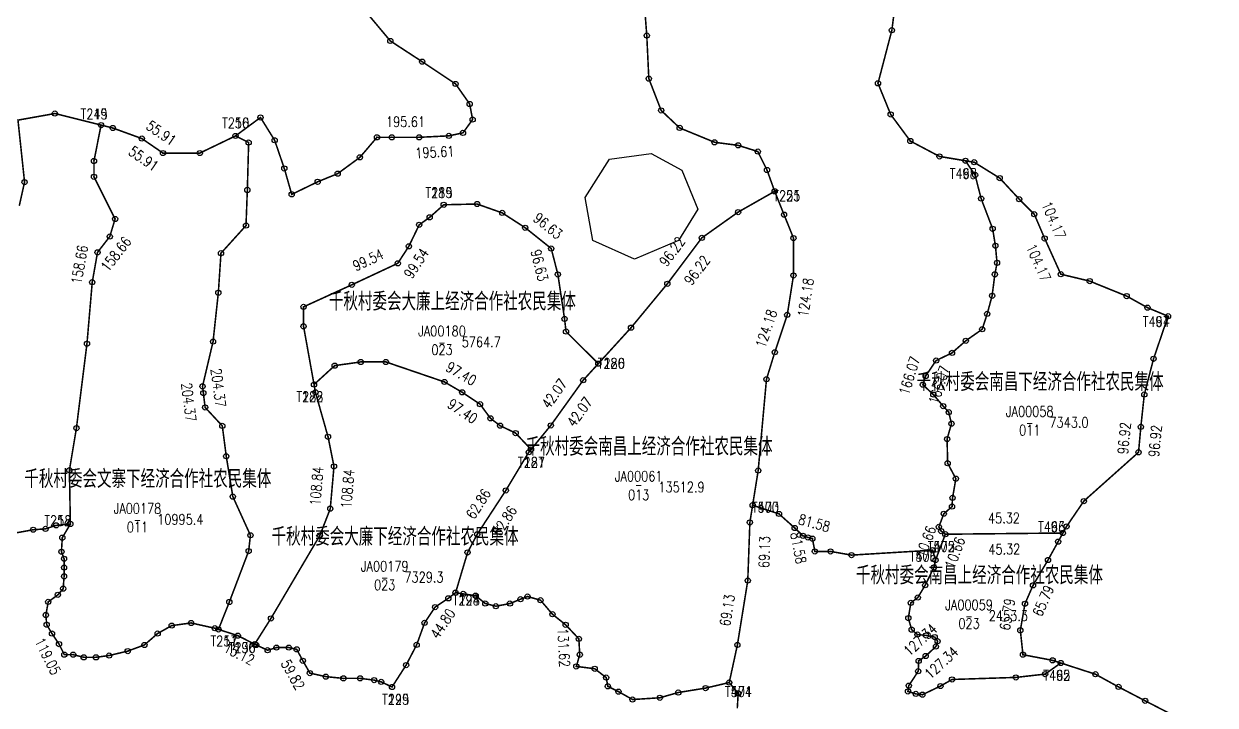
# Model space of a CAD drawing. Extents: x 213960 to 217464, y 137640 to 141047.
# Drawn here: x 216348.2 to 216807.4, y 138751.1 to 139013.8 of the extents above; entities that cross this region are included whole.
import ezdxf
from ezdxf.enums import TextEntityAlignment as Align

# ---------------------------------------------------------------- set-up
doc = ezdxf.new("R2010")
doc.units = 0
doc.header["$LTSCALE"] = 2
doc.header["$PDSIZE"] = 0.2
doc.layers.get('0').update_dxf_attribs({"linetype": 'CONTINUOUS'})
for name, color, linetype in [('296', 7, 'CONTINUOUS'), ('GD', 7, 'CONTINUOUS'), ('JZD', 1, 'CONTINUOUS'), ('JZP', 1, 'CONTINUOUS')]:
    doc.layers.add(name, color=color, linetype=linetype)
doc.styles.add('HZ', font='rs.shx', dxfattribs={"width": 0.8, "bigfont": 'hztxt.shx'})

# ---------------------------------------------------------------- blocks, each defined once
blk = doc.blocks.new('GC0000')
at = {"linetype": 'Continuous'}
blk.add_point((0, 0), dxfattribs=at)

msp = doc.modelspace()

# ---------------------------------------------------------------- linework, layer by layer
at = {"layer": '296', "color": 7}
msp.add_lwpolyline([(216564.49, 138946.78), (216573.86, 138961.63), (216589.98, 138963.78), (216601.81, 138957.34), (216608.02, 138942.28), (216600.51, 138930.29), (216583.54, 138922.99), (216567.49, 138930.29)], close=True, dxfattribs=at)
at = {"layer": 'GD', "linetype": 'Continuous'}
for centre in [(216588.28, 139009.26), (216588.28, 139009.26), (216682.75, 139011.3), (216682.75, 139011.3), (216489.43, 139007.17), (216489.43, 139007.17), (216501.72, 138999.16), (216501.72, 138999.16), (216514.58, 138990.59), (216514.58, 138990.59), (216589.07, 138992.63), (216589.07, 138992.63), (216677.4, 138990.83), (216677.4, 138990.83), (216520.01, 138982.87), (216520.01, 138982.87), (216360.13, 138979.18), (216439.38, 138977.65), (216439.38, 138977.65), (216521.15, 138976.87), (216521.15, 138976.87), (216593.83, 138980.36), (216593.83, 138980.36), (216682.3, 138978.82), (216682.3, 138978.82), (216382.49, 138973.59), (216600.96, 138973.63), (216600.96, 138973.63), (216393.66, 138969.52), (216434.82, 138968), (216434.82, 138968), (216444.84, 138968.87), (216444.84, 138968.87), (216484.28, 138970.01), (216484.28, 138970.01), (216490, 138970.01), (216490, 138970.01), (216500.57, 138970.01), (216500.57, 138970.01), (216512.01, 138970.58), (216512.01, 138970.58), (216517.44, 138971.73), (216517.44, 138971.73), (216614.42, 138968.09), (216614.42, 138968.09), (216689.87, 138968.58), (216689.87, 138968.58), (216401.79, 138963.94), (216416.02, 138963.94), (216623.53, 138966.91), (216623.53, 138966.91), (216631.06, 138964.53), (216631.06, 138964.53), (216375.2, 138960.89), (216477.71, 138962.3), (216477.71, 138962.3), (216701.12, 138962.63), (216701.12, 138962.63), (216714.48, 138960.4), (216375.2, 138954.79), (216448.56, 138958.01), (216448.56, 138958.01), (216469.14, 138956.01), (216469.14, 138956.01), (216634.62, 138957.41), (216634.62, 138957.41), (216714.83, 138955.48), (216714.83, 138955.48), (216724.32, 138954.29), (216348.44, 138952.76), (216434.31, 138949.71), (216434.31, 138949.71), (216461.42, 138952.86), (216461.42, 138952.86), (216451.42, 138948.01), (216451.42, 138948.01), (216717.16, 138946.38), (216717.16, 138946.38), (216731.85, 138946.16), (216510.01, 138944), (216522.87, 138944.29), (216522.87, 138944.29), (216532.58, 138940.86), (216532.58, 138940.86), (216623.48, 138941.17), (216623.48, 138941.17), (216641.2, 138940.17), (216641.2, 138940.17), (216641.2, 138940.17), (216737.64, 138940.38), (216383.33, 138938.53), (216433.8, 138935.99), (216433.8, 138935.99), (216500.57, 138936.29), (216500.57, 138936.29), (216504.58, 138939.15), (216504.58, 138939.15), (216541.44, 138935.14), (216541.44, 138935.14), (216381.3, 138931.76), (216609.48, 138931.23), (216609.48, 138931.23), (216644.83, 138931.16), (216644.83, 138931.16), (216644.83, 138931.16), (216721.6, 138934.74), (216721.6, 138934.74), (216741.65, 138931.03), (216496.57, 138928), (216496.57, 138928), (216551.45, 138927.14), (216551.45, 138927.14), (216722.66, 138928.18), (216722.66, 138928.18), (216376.56, 138925.66), (216424.15, 138925.32), (216424.15, 138925.32), (216492.29, 138921.43), (216492.29, 138921.43), (216723.3, 138921.62), (216723.3, 138921.62), (216554.02, 138917.14), (216554.02, 138917.14), (216644.83, 138916.76), (216644.83, 138916.76), (216644.83, 138916.76), (216722.45, 138917.17), (216722.45, 138917.17), (216747.88, 138917.24), (216374.53, 138914.14), (216474.57, 138913.14), (216474.57, 138913.14), (216596.21, 138913.55), (216596.21, 138913.55), (216759.01, 138914.57), (216423.13, 138910.08), (216423.13, 138910.08), (216721.39, 138908.92), (216721.39, 138908.92), (216773.26, 138908.79), (216455.99, 138904.65), (216455.99, 138904.65), (216781.28, 138904.34), (216556.59, 138899.99), (216556.59, 138899.99), (216642.43, 138901.55), (216642.43, 138901.55), (216719.49, 138901.93), (216719.49, 138901.93), (216455.99, 138897.13), (216455.99, 138897.13), (216557.16, 138895.13), (216557.16, 138895.13), (216582.21, 138896.61), (216582.21, 138896.61), (216717.58, 138896.01), (216717.58, 138896.01), (216372.49, 138890.43), (216421.1, 138891.28), (216421.1, 138891.28), (216711.23, 138891.56), (216711.23, 138891.56), (216637.62, 138887.15), (216637.62, 138887.15), (216637.62, 138887.15), (216705.94, 138886.9), (216705.94, 138886.9), (216783.62, 138884.62), (216467.99, 138881.99), (216478, 138883.41), (216487.71, 138883.41), (216699.8, 138883.94), (216699.8, 138883.94), (216510.29, 138875.7), (216563.78, 138876.36), (216634.42, 138876.75), (216634.42, 138876.75), (216695.78, 138878.01), (216695.78, 138878.01), (216417.04, 138874), (216417.04, 138874), (216417.36, 138871.39), (216417.36, 138871.39), (216460.56, 138871.7), (216460.56, 138871.7), (216517.15, 138871.7), (216694.72, 138874.63), (216694.72, 138874.63), (216524.01, 138867.12), (216698.74, 138870.82), (216698.74, 138870.82), (216702.55, 138866.37), (216702.55, 138866.37), (216780.05, 138870.83), (216418.05, 138865.87), (216418.05, 138865.87), (216528.01, 138861.69), (216704.67, 138864.04), (216704.67, 138864.04), (216368.43, 138857.91), (216424.66, 138858.76), (216424.66, 138858.76), (216531.73, 138858.84), (216551.27, 138858.93), (216705.73, 138859.6), (216705.73, 138859.6), (216778.72, 138858.37), (216465.42, 138854.55), (216465.42, 138854.55), (216537.73, 138855.98), (216704.04, 138853.67), (216704.04, 138853.67), (216542.79, 138848.61), (216777.83, 138848.58), (216426.18, 138847.08), (216426.18, 138847.08), (216704.25, 138844.36), (216704.25, 138844.36), (216365.72, 138841.66), (216467.71, 138843.12), (216467.71, 138843.12), (216631.22, 138841.54), (216631.22, 138841.54), (216631.22, 138841.54), (216707.42, 138838.43), (216707.42, 138838.43), (216428.72, 138831.49), (216428.72, 138831.49), (216533.95, 138833.88), (216706.15, 138831.02), (216706.15, 138831.02), (216756.76, 138829.77), (216466.28, 138826.83), (216466.28, 138826.83), (216705.94, 138827.64), (216705.94, 138827.64), (216360.62, 138820.41), (216628.02, 138821.54), (216628.02, 138821.54), (216639.26, 138824.81), (216639.26, 138824.81), (216702.77, 138824.89), (216702.77, 138824.89), (216351.79, 138818.72), (216356.54, 138819.06), (216435.5, 138816.59), (216435.5, 138816.59), (216462.28, 138816.54), (216462.28, 138816.54), (216522.89, 138816.94), (216645.29, 138819.41), (216645.29, 138819.41), (216648.47, 138816.4), (216648.47, 138816.4), (216650.37, 138815.76), (216650.37, 138815.76), (216700.86, 138819.81), (216700.86, 138819.81), (216701.76, 138818.19), (216701.76, 138818.19), (216750.08, 138819.98), (216362.99, 138815.66), (216652.12, 138815.29), (216652.12, 138815.29), (216746.85, 138814.13), (216362.65, 138810.24), (216363.67, 138807.53), (216434.82, 138810.49), (216434.82, 138810.49), (216519.21, 138809.95), (216653.07, 138810.36), (216653.07, 138810.36), (216659.1, 138810.36), (216659.1, 138810.36), (216667.2, 138808.94), (216667.2, 138808.94), (216698.47, 138810.84), (216698.47, 138810.84), (216742.95, 138807.07), (216363.67, 138804.14), (216698.95, 138804.17), (216363.67, 138800.75), (216627.21, 138799.13), (216627.21, 138799.13), (216361.29, 138793.63), (216363.33, 138796), (216517.56, 138793.99), (216522.31, 138793.31), (216542.32, 138792.97), (216695.62, 138797.35), (216737.16, 138797.28), (216357.56, 138790.91), (216427.37, 138790.85), (216427.37, 138790.85), (216506.7, 138788.9), (216511.79, 138792.29), (216526.04, 138790.26), (216530.11, 138789.24), (216535.54, 138790.26), (216539.61, 138791.95), (216547.31, 138791.56), (216690.06, 138790.52), (216692.76, 138792.58), (216734.05, 138790.16), (216356.64, 138785.83), (216443.41, 138784.53), (216443.41, 138784.53), (216551.92, 138786.15), (216689.11, 138784.65), (216356.98, 138782.1), (216405.16, 138781.76), (216412.62, 138782.78), (216421.79, 138780.74), (216502.63, 138782.8), (216557.01, 138782.08), (216690.38, 138780.2), (216732.27, 138779.93), (216359.01, 138778.71), (216361.73, 138774.64), (216399.73, 138778.71), (216430.62, 138777.9), (216430.62, 138777.9), (216562.1, 138776.65), (216692.6, 138778.3), (216695.93, 138777.98), (216699.27, 138777.34), (216700.38, 138775.76), (216363.76, 138770.57), (216367.16, 138770.57), (216381.07, 138770.23), (216388.19, 138771.93), (216394.64, 138774.3), (216437.73, 138774.3), (216442.14, 138772.27), (216445.54, 138773.28), (216450.29, 138773.28), (216453.34, 138772.61), (216499.57, 138774.32), (216562.44, 138770.55), (216623.21, 138774.33), (216623.21, 138774.33), (216695.78, 138770.04), (216699.74, 138773.69), (216733.29, 138770.54), (216371.23, 138769.55), (216375.98, 138769.55), (216455.72, 138768.2), (216495.5, 138766.52), (216561.12, 138766.03), (216693.08, 138768.14), (216744.73, 138768.36), (216458.43, 138763.45), (216464.54, 138762.09), (216471.32, 138761.42), (216477.77, 138761.42), (216483.2, 138760.74), (216568.21, 138765.13), (216572.62, 138761.73), (216692.92, 138764.17), (216705.94, 138760.99), (216730.54, 138761.79), (216741.81, 138763.06), (216761.21, 138763.02), (216485.91, 138760.06), (216573.3, 138758.34), (216577.37, 138756.31), (216610.96, 138757.67), (216688.95, 138756.39), (216689.27, 138758.61), (216701.49, 138758.45), (216770.12, 138758.12), (216582.8, 138753.26), (216593.31, 138753.94), (216600.44, 138755.97), (216623.51, 138755.63), (216691.97, 138755.44), (216694.51, 138755.12), (216780.36, 138752.78)]:
    msp.add_circle(centre, 1, dxfattribs=at)
at = {"layer": 'JZD', "color": 7, "const_width": 0.6}
for points in [[(216685.42, 139032.21), (216682.75, 139011.3), (216677.4, 138990.83), (216682.3, 138978.82), (216689.87, 138968.58), (216701.12, 138962.63), (216711.1, 138960.97), (216714.83, 138955.48), (216717.16, 138946.38), (216721.6, 138934.74), (216722.66, 138928.18), (216723.3, 138921.62), (216722.45, 138917.17), (216721.39, 138908.92), (216719.49, 138901.93), (216717.58, 138896.01), (216711.23, 138891.56), (216705.94, 138886.9), (216699.8, 138883.94), (216695.78, 138878.01), (216694.72, 138874.63), (216698.74, 138870.82), (216702.55, 138866.37), (216704.67, 138864.04), (216705.73, 138859.6), (216704.04, 138853.67), (216704.25, 138844.36), (216707.42, 138838.43), (216706.15, 138831.02), (216705.94, 138827.64), (216702.77, 138824.89), (216700.86, 138819.81), (216701.76, 138818.19), (216703.37, 138816.99), (216699.59, 138807.03), (216698.47, 138810.84), (216667.2, 138808.94), (216659.1, 138810.36), (216653.07, 138810.36), (216652.12, 138815.29), (216650.37, 138815.76), (216648.47, 138816.4), (216645.29, 138819.41), (216639.26, 138824.81), (216629.08, 138828.17), (216631.22, 138841.54), (216634.42, 138876.75), (216637.62, 138887.15), (216642.43, 138901.55), (216644.83, 138916.76), (216644.83, 138931.16), (216641.2, 138940.17), (216637.58, 138949.18), (216634.62, 138957.41), (216631.06, 138964.53), (216623.53, 138966.91), (216614.42, 138968.09), (216600.96, 138973.63), (216593.83, 138980.36), (216589.07, 138992.63), (216588.28, 139009.26), (216587.49, 139019.55)], [(216807.07, 138738.99), (216780.36, 138752.78), (216770.12, 138758.12), (216761.21, 138763.02), (216747.87, 138767.34), (216744.73, 138768.36), (216733.29, 138770.54), (216732.27, 138779.93), (216734.05, 138790.16), (216737.16, 138797.28), (216742.95, 138807.07), (216746.85, 138814.13), (216748.69, 138817.45), (216750.08, 138819.98), (216756.76, 138829.77), (216777.83, 138848.58), (216778.72, 138858.37), (216780.05, 138870.83), (216783.62, 138884.62), (216789.21, 138901.03), (216781.28, 138904.34), (216773.26, 138908.79), (216759.01, 138914.57), (216747.88, 138917.24), (216741.65, 138931.03), (216737.64, 138940.38), (216731.85, 138946.16), (216724.32, 138954.29), (216714.48, 138960.4), (216711.1, 138960.97), (216701.12, 138962.63), (216689.87, 138968.58), (216682.3, 138978.82), (216677.4, 138990.83), (216682.75, 139011.3), (216685.42, 139032.21)], [(216479.14, 139019.46), (216489.43, 139007.17), (216501.72, 138999.16), (216514.58, 138990.59), (216520.01, 138982.87), (216521.15, 138976.87), (216517.44, 138971.73), (216512.01, 138970.58), (216500.57, 138970.01), (216490, 138970.01), (216484.28, 138970.01), (216477.71, 138962.3), (216469.14, 138956.01), (216461.42, 138952.86), (216451.42, 138948.01), (216448.56, 138958.01), (216444.84, 138968.87), (216439.38, 138977.65), (216429.74, 138970.54), (216416.02, 138963.94), (216401.79, 138963.94), (216393.66, 138969.52), (216382.49, 138973.59), (216377.93, 138974.73), (216360.13, 138979.18), (216345.9, 138976.64), (216348.44, 138952.76), (216346.41, 138943.61)], [(216587.49, 139019.55), (216588.28, 139009.26), (216589.07, 138992.63), (216593.83, 138980.36), (216600.96, 138973.63), (216614.42, 138968.09), (216623.53, 138966.91), (216631.06, 138964.53), (216634.62, 138957.41), (216637.58, 138949.18), (216623.48, 138941.17), (216609.48, 138931.23), (216596.21, 138913.55), (216582.21, 138896.61), (216569.59, 138882.74), (216557.16, 138895.13), (216556.59, 138899.99), (216554.02, 138917.14), (216551.45, 138927.14), (216541.44, 138935.14), (216532.58, 138940.86), (216522.87, 138944.29), (216510.01, 138944), (216504.58, 138939.15), (216500.57, 138936.29), (216496.57, 138928), (216492.29, 138921.43), (216474.57, 138913.14), (216455.99, 138904.65), (216455.99, 138897.13), (216460.02, 138874.71), (216460.56, 138871.7), (216465.42, 138854.55), (216467.71, 138843.12), (216466.28, 138826.83), (216462.28, 138816.54), (216443.41, 138784.53), (216437.14, 138774.6), (216430.62, 138777.9), (216423.18, 138780.29), (216427.37, 138790.85), (216434.82, 138810.49), (216435.5, 138816.59), (216428.72, 138831.49), (216426.18, 138847.08), (216424.66, 138858.76), (216418.05, 138865.87), (216417.36, 138871.39), (216417.04, 138874), (216421.1, 138891.28), (216423.13, 138910.08), (216424.15, 138925.32), (216433.8, 138935.99), (216434.31, 138949.71), (216434.82, 138968), (216429.74, 138970.54), (216439.38, 138977.65), (216444.84, 138968.87), (216448.56, 138958.01), (216451.42, 138948.01), (216461.42, 138952.86), (216469.14, 138956.01), (216477.71, 138962.3), (216484.28, 138970.01), (216490, 138970.01), (216500.57, 138970.01), (216512.01, 138970.58), (216517.44, 138971.73), (216521.15, 138976.87), (216520.01, 138982.87), (216514.58, 138990.59), (216501.72, 138999.16), (216489.43, 139007.17), (216479.14, 139019.46)], [(216346.41, 138943.61), (216348.44, 138952.76), (216345.9, 138976.64), (216360.13, 138979.18), (216377.93, 138974.73), (216375.2, 138960.89), (216375.2, 138954.79), (216383.33, 138938.53), (216381.3, 138931.76), (216376.56, 138925.66), (216374.53, 138914.14), (216372.49, 138890.43), (216368.43, 138857.91), (216365.72, 138841.66), (216366.1, 138820.92), (216360.62, 138820.41), (216356.54, 138819.06), (216351.79, 138818.72), (216344.33, 138817.36)], [(216623.17, 138749.87), (216623.51, 138755.63), (216620.06, 138759.8), (216623.21, 138774.33), (216627.21, 138799.13), (216628.02, 138821.54), (216629.08, 138828.17), (216639.26, 138824.81), (216645.29, 138819.41), (216648.47, 138816.4), (216650.37, 138815.76), (216652.12, 138815.29), (216653.07, 138810.36), (216659.1, 138810.36), (216667.2, 138808.94), (216698.47, 138810.84), (216699.59, 138807.03), (216698.95, 138804.17), (216695.62, 138797.35), (216692.76, 138792.58), (216690.06, 138790.52), (216689.11, 138784.65), (216690.38, 138780.2), (216692.6, 138778.3), (216695.93, 138777.98), (216699.27, 138777.34), (216700.38, 138775.76), (216699.74, 138773.69), (216695.78, 138770.04), (216693.08, 138768.14), (216692.92, 138764.17), (216689.27, 138758.61), (216688.95, 138756.39), (216691.97, 138755.44), (216694.51, 138755.12), (216701.49, 138758.45), (216705.94, 138760.99), (216730.54, 138761.79), (216741.81, 138763.06), (216747.87, 138767.34), (216761.21, 138763.02), (216770.12, 138758.12), (216780.36, 138752.78), (216807.07, 138738.99)]]:
    msp.add_lwpolyline(points, dxfattribs=at)
at = {"layer": 'JZD', "color": 7}
for points, const_width in [([(216377.93, 138974.73), (216382.49, 138973.59), (216393.66, 138969.52), (216401.79, 138963.94), (216416.02, 138963.94), (216429.74, 138970.54), (216434.82, 138968), (216434.31, 138949.71), (216433.8, 138935.99), (216424.15, 138925.32), (216423.13, 138910.08), (216421.1, 138891.28), (216417.04, 138874), (216417.36, 138871.39), (216418.05, 138865.87), (216424.66, 138858.76), (216426.18, 138847.08), (216428.72, 138831.49), (216435.5, 138816.59), (216434.82, 138810.49), (216427.37, 138790.85), (216423.18, 138780.29), (216421.79, 138780.74), (216412.62, 138782.78), (216405.16, 138781.76), (216399.73, 138778.71), (216394.64, 138774.3), (216388.19, 138771.93), (216381.07, 138770.23), (216375.98, 138769.55), (216371.23, 138769.55), (216367.16, 138770.57), (216363.76, 138770.57), (216361.73, 138774.64), (216359.01, 138778.71), (216356.98, 138782.1), (216356.64, 138785.83), (216357.56, 138790.91), (216361.29, 138793.63), (216363.33, 138796), (216363.67, 138800.75), (216363.67, 138804.14), (216363.67, 138807.53), (216362.65, 138810.24), (216362.99, 138815.66), (216366.1, 138820.92), (216365.72, 138841.66), (216368.43, 138857.91), (216372.49, 138890.43), (216374.53, 138914.14), (216376.56, 138925.66), (216381.3, 138931.76), (216383.33, 138938.53), (216375.2, 138954.79), (216375.2, 138960.89)], 0.6), ([(216711.1, 138960.97), (216714.48, 138960.4), (216724.32, 138954.29), (216731.85, 138946.16), (216737.64, 138940.38), (216741.65, 138931.03), (216747.88, 138917.24), (216759.01, 138914.57), (216773.26, 138908.79), (216781.28, 138904.34), (216789.21, 138901.03), (216783.62, 138884.62), (216780.05, 138870.83), (216778.72, 138858.37), (216777.83, 138848.58), (216756.76, 138829.77), (216750.08, 138819.98), (216748.69, 138817.45), (216703.37, 138816.99), (216701.76, 138818.19), (216700.86, 138819.81), (216702.77, 138824.89), (216705.94, 138827.64), (216706.15, 138831.02), (216707.42, 138838.43), (216704.25, 138844.36), (216704.04, 138853.67), (216705.73, 138859.6), (216704.67, 138864.04), (216702.55, 138866.37), (216698.74, 138870.82), (216694.72, 138874.63), (216695.78, 138878.01), (216699.8, 138883.94), (216705.94, 138886.9), (216711.23, 138891.56), (216717.58, 138896.01), (216719.49, 138901.93), (216721.39, 138908.92), (216722.45, 138917.17), (216723.3, 138921.62), (216722.66, 138928.18), (216721.6, 138934.74), (216717.16, 138946.38), (216714.83, 138955.48)], 0.6), ([(216637.58, 138949.18), (216641.2, 138940.17), (216644.83, 138931.16), (216644.83, 138916.76), (216642.43, 138901.55), (216637.62, 138887.15), (216634.42, 138876.75), (216631.22, 138841.54), (216629.08, 138828.17), (216628.02, 138821.54), (216627.21, 138799.13), (216623.21, 138774.33), (216620.06, 138759.8), (216610.96, 138757.67), (216600.44, 138755.97), (216593.31, 138753.94), (216582.8, 138753.26), (216577.37, 138756.31), (216573.3, 138758.34), (216572.62, 138761.73), (216568.21, 138765.13), (216561.12, 138766.03), (216562.44, 138770.55), (216562.1, 138776.65), (216557.01, 138782.08), (216551.92, 138786.15), (216547.31, 138791.56), (216542.32, 138792.97), (216539.61, 138791.95), (216535.54, 138790.26), (216530.11, 138789.24), (216526.04, 138790.26), (216522.31, 138793.31), (216517.56, 138793.99), (216514.58, 138794.45), (216519.21, 138809.95), (216522.89, 138816.94), (216533.95, 138833.88), (216542.79, 138848.61), (216543.66, 138849.67), (216551.27, 138858.93), (216563.78, 138876.36), (216569.59, 138882.74), (216582.21, 138896.61), (216596.21, 138913.55), (216609.48, 138931.23), (216623.48, 138941.17)], 0.6), ([(216510.01, 138944), (216522.87, 138944.29), (216532.58, 138940.86), (216541.44, 138935.14), (216551.45, 138927.14), (216554.02, 138917.14), (216556.59, 138899.99), (216557.16, 138895.13), (216569.59, 138882.74), (216563.78, 138876.36), (216551.27, 138858.93), (216543.66, 138849.67), (216537.73, 138855.98), (216531.73, 138858.84), (216528.01, 138861.69), (216524.01, 138867.12), (216517.15, 138871.7), (216510.29, 138875.7), (216487.71, 138883.41), (216478, 138883.41), (216467.99, 138881.99), (216460.02, 138874.71), (216455.99, 138897.13), (216455.99, 138904.65), (216474.57, 138913.14), (216492.29, 138921.43), (216496.57, 138928), (216500.57, 138936.29), (216504.58, 138939.15)], 0.6), ([(216460.02, 138874.71), (216467.99, 138881.99), (216478, 138883.41), (216487.71, 138883.41), (216510.29, 138875.7), (216517.15, 138871.7), (216524.01, 138867.12), (216528.01, 138861.69), (216531.73, 138858.84), (216537.73, 138855.98), (216543.66, 138849.67), (216542.79, 138848.61), (216533.95, 138833.88), (216522.89, 138816.94), (216519.21, 138809.95), (216514.58, 138794.45), (216511.79, 138792.29), (216506.7, 138788.9), (216502.63, 138782.8), (216499.57, 138774.32), (216495.5, 138766.52), (216490.09, 138758.1), (216485.91, 138760.06), (216483.2, 138760.74), (216477.77, 138761.42), (216471.32, 138761.42), (216464.54, 138762.09), (216458.43, 138763.45), (216455.72, 138768.2), (216453.34, 138772.61), (216450.29, 138773.28), (216445.54, 138773.28), (216442.14, 138772.27), (216437.73, 138774.3), (216437.14, 138774.6), (216443.41, 138784.53), (216462.28, 138816.54), (216466.28, 138826.83), (216467.71, 138843.12), (216465.42, 138854.55), (216460.56, 138871.7)], 0.6), ([(216703.37, 138816.99), (216748.69, 138817.45), (216746.85, 138814.13), (216742.95, 138807.07), (216737.16, 138797.28), (216734.05, 138790.16), (216732.27, 138779.93), (216733.29, 138770.54), (216744.73, 138768.36), (216747.87, 138767.34), (216741.81, 138763.06), (216730.54, 138761.79), (216705.94, 138760.99), (216701.49, 138758.45), (216694.51, 138755.12), (216691.97, 138755.44), (216688.95, 138756.39), (216689.27, 138758.61), (216692.92, 138764.17), (216693.08, 138768.14), (216695.78, 138770.04), (216699.74, 138773.69), (216700.38, 138775.76), (216699.27, 138777.34), (216695.93, 138777.98), (216692.6, 138778.3), (216690.38, 138780.2), (216689.11, 138784.65), (216690.06, 138790.52), (216692.76, 138792.58), (216695.62, 138797.35), (216698.95, 138804.17), (216699.59, 138807.03)], 0.56)]:
    msp.add_lwpolyline(points, close=True, dxfattribs=dict(at, const_width=const_width))
at = {"layer": 'JZP', "linetype": 'Continuous'}
for centre in [(216377.93, 138974.73), (216429.74, 138970.54), (216711.1, 138960.97), (216637.58, 138949.18), (216510.01, 138944), (216789.21, 138901.03), (216569.59, 138882.74), (216460.02, 138874.71), (216543.66, 138849.67), (216629.08, 138828.17), (216366.1, 138820.92), (216703.37, 138816.99), (216748.69, 138817.45), (216699.59, 138807.03), (216514.58, 138794.45), (216423.18, 138780.29), (216437.14, 138774.6), (216747.87, 138767.34), (216490.09, 138758.1), (216620.06, 138759.8)]:
    msp.add_circle(centre, 1, dxfattribs=at)

# ---------------------------------------------------------------- block references
at = {"layer": 'JZD', "linetype": 'Continuous'}
for p in [(216682.75, 139011.3), (216682.75, 139011.3), (216489.43, 139007.17), (216489.43, 139007.17), (216588.28, 139009.26), (216588.28, 139009.26), (216501.72, 138999.16), (216501.72, 138999.16), (216589.07, 138992.63), (216589.07, 138992.63), (216514.58, 138990.59), (216514.58, 138990.59), (216677.4, 138990.83), (216677.4, 138990.83), (216520.01, 138982.87), (216520.01, 138982.87), (216360.13, 138979.18), (216360.13, 138979.18), (216439.38, 138977.65), (216439.38, 138977.65), (216593.83, 138980.36), (216593.83, 138980.36), (216682.3, 138978.82), (216682.3, 138978.82), (216377.93, 138974.73), (216377.93, 138974.73), (216377.93, 138974.73), (216382.49, 138973.59), (216382.49, 138973.59), (216521.15, 138976.87), (216521.15, 138976.87), (216600.96, 138973.63), (216600.96, 138973.63), (216393.66, 138969.52), (216393.66, 138969.52), (216429.74, 138970.54), (216429.74, 138970.54), (216429.74, 138970.54), (216444.84, 138968.87), (216444.84, 138968.87), (216484.28, 138970.01), (216484.28, 138970.01), (216490, 138970.01), (216490, 138970.01), (216500.57, 138970.01), (216500.57, 138970.01), (216512.01, 138970.58), (216512.01, 138970.58), (216517.44, 138971.73), (216517.44, 138971.73), (216689.87, 138968.58), (216689.87, 138968.58), (216401.79, 138963.94), (216401.79, 138963.94), (216416.02, 138963.94), (216416.02, 138963.94), (216434.82, 138968), (216434.82, 138968), (216614.42, 138968.09), (216614.42, 138968.09), (216623.53, 138966.91), (216623.53, 138966.91), (216631.06, 138964.53), (216631.06, 138964.53), (216375.2, 138960.89), (216375.2, 138960.89), (216477.71, 138962.3), (216477.71, 138962.3), (216701.12, 138962.63), (216701.12, 138962.63), (216711.1, 138960.97), (216711.1, 138960.97), (216711.1, 138960.97), (216714.48, 138960.4), (216714.48, 138960.4), (216375.2, 138954.79), (216375.2, 138954.79), (216448.56, 138958.01), (216448.56, 138958.01), (216469.14, 138956.01), (216469.14, 138956.01), (216634.62, 138957.41), (216634.62, 138957.41), (216714.83, 138955.48), (216714.83, 138955.48), (216348.44, 138952.76), (216348.44, 138952.76), (216461.42, 138952.86), (216461.42, 138952.86), (216724.32, 138954.29), (216724.32, 138954.29), (216434.31, 138949.71), (216434.31, 138949.71), (216451.42, 138948.01), (216451.42, 138948.01), (216637.58, 138949.18), (216637.58, 138949.18), (216637.58, 138949.18), (216717.16, 138946.38), (216717.16, 138946.38), (216731.85, 138946.16), (216731.85, 138946.16), (216510.01, 138944), (216510.01, 138944), (216522.87, 138944.29), (216522.87, 138944.29), (216532.58, 138940.86), (216532.58, 138940.86), (216623.48, 138941.17), (216623.48, 138941.17), (216383.33, 138938.53), (216383.33, 138938.53), (216500.57, 138936.29), (216500.57, 138936.29), (216504.58, 138939.15), (216504.58, 138939.15), (216641.2, 138940.17), (216641.2, 138940.17), (216737.64, 138940.38), (216737.64, 138940.38), (216381.3, 138931.76), (216381.3, 138931.76), (216433.8, 138935.99), (216433.8, 138935.99), (216541.44, 138935.14), (216541.44, 138935.14), (216721.6, 138934.74), (216721.6, 138934.74), (216496.57, 138928), (216496.57, 138928), (216551.45, 138927.14), (216551.45, 138927.14), (216609.48, 138931.23), (216609.48, 138931.23), (216644.83, 138931.16), (216644.83, 138931.16), (216722.66, 138928.18), (216722.66, 138928.18), (216741.65, 138931.03), (216741.65, 138931.03), (216376.56, 138925.66), (216376.56, 138925.66), (216424.15, 138925.32), (216424.15, 138925.32), (216492.29, 138921.43), (216492.29, 138921.43), (216723.3, 138921.62), (216723.3, 138921.62), (216374.53, 138914.14), (216374.53, 138914.14), (216554.02, 138917.14), (216554.02, 138917.14), (216596.21, 138913.55), (216596.21, 138913.55), (216644.83, 138916.76), (216644.83, 138916.76), (216722.45, 138917.17), (216722.45, 138917.17), (216747.88, 138917.24), (216747.88, 138917.24), (216759.01, 138914.57), (216759.01, 138914.57), (216423.13, 138910.08), (216423.13, 138910.08), (216474.57, 138913.14), (216474.57, 138913.14), (216721.39, 138908.92), (216721.39, 138908.92), (216773.26, 138908.79), (216773.26, 138908.79), (216455.99, 138904.65), (216455.99, 138904.65), (216781.28, 138904.34), (216781.28, 138904.34), (216556.59, 138899.99), (216556.59, 138899.99), (216642.43, 138901.55), (216642.43, 138901.55), (216719.49, 138901.93), (216719.49, 138901.93), (216789.21, 138901.03), (216789.21, 138901.03), (216455.99, 138897.13), (216455.99, 138897.13), (216557.16, 138895.13), (216557.16, 138895.13), (216582.21, 138896.61), (216582.21, 138896.61), (216717.58, 138896.01), (216717.58, 138896.01), (216372.49, 138890.43), (216372.49, 138890.43), (216421.1, 138891.28), (216421.1, 138891.28), (216711.23, 138891.56), (216711.23, 138891.56), (216637.62, 138887.15), (216637.62, 138887.15), (216705.94, 138886.9), (216705.94, 138886.9), (216467.99, 138881.99), (216467.99, 138881.99), (216478, 138883.41), (216478, 138883.41), (216487.71, 138883.41), (216487.71, 138883.41), (216569.59, 138882.74), (216569.59, 138882.74), (216569.59, 138882.74), (216699.8, 138883.94), (216699.8, 138883.94), (216783.62, 138884.62), (216783.62, 138884.62), (216634.42, 138876.75), (216634.42, 138876.75), (216695.78, 138878.01), (216695.78, 138878.01), (216417.04, 138874), (216417.04, 138874), (216460.02, 138874.71), (216460.02, 138874.71), (216460.02, 138874.71), (216510.29, 138875.7), (216510.29, 138875.7), (216563.78, 138876.36), (216563.78, 138876.36), (216694.72, 138874.63), (216694.72, 138874.63), (216417.36, 138871.39), (216417.36, 138871.39), (216460.56, 138871.7), (216460.56, 138871.7), (216517.15, 138871.7), (216517.15, 138871.7), (216698.74, 138870.82), (216698.74, 138870.82), (216780.05, 138870.83), (216780.05, 138870.83), (216418.05, 138865.87), (216418.05, 138865.87), (216524.01, 138867.12), (216524.01, 138867.12), (216702.55, 138866.37), (216702.55, 138866.37), (216704.67, 138864.04), (216704.67, 138864.04), (216424.66, 138858.76), (216424.66, 138858.76), (216528.01, 138861.69), (216528.01, 138861.69), (216531.73, 138858.84), (216531.73, 138858.84), (216551.27, 138858.93), (216551.27, 138858.93), (216705.73, 138859.6), (216705.73, 138859.6), (216778.72, 138858.37), (216778.72, 138858.37), (216368.43, 138857.91), (216368.43, 138857.91), (216465.42, 138854.55), (216465.42, 138854.55), (216537.73, 138855.98), (216537.73, 138855.98), (216704.04, 138853.67), (216704.04, 138853.67), (216543.66, 138849.67), (216543.66, 138849.67), (216543.66, 138849.67), (216426.18, 138847.08), (216426.18, 138847.08), (216542.79, 138848.61), (216542.79, 138848.61), (216704.25, 138844.36), (216704.25, 138844.36), (216777.83, 138848.58), (216777.83, 138848.58), (216365.72, 138841.66), (216365.72, 138841.66), (216467.71, 138843.12), (216467.71, 138843.12), (216631.22, 138841.54), (216631.22, 138841.54), (216707.42, 138838.43), (216707.42, 138838.43), (216428.72, 138831.49), (216428.72, 138831.49), (216533.95, 138833.88), (216533.95, 138833.88), (216706.15, 138831.02), (216706.15, 138831.02), (216466.28, 138826.83), (216466.28, 138826.83), (216629.08, 138828.17), (216629.08, 138828.17), (216629.08, 138828.17), (216705.94, 138827.64), (216705.94, 138827.64), (216756.76, 138829.77), (216756.76, 138829.77), (216628.02, 138821.54), (216628.02, 138821.54), (216639.26, 138824.81), (216639.26, 138824.81), (216702.77, 138824.89), (216702.77, 138824.89), (216351.79, 138818.72), (216356.54, 138819.06), (216360.62, 138820.41), (216366.1, 138820.92), (216366.1, 138820.92), (216522.89, 138816.94), (216522.89, 138816.94), (216645.29, 138819.41), (216645.29, 138819.41), (216700.86, 138819.81), (216700.86, 138819.81), (216701.76, 138818.19), (216701.76, 138818.19), (216703.37, 138816.99), (216703.37, 138816.99), (216703.37, 138816.99), (216748.69, 138817.45), (216748.69, 138817.45), (216748.69, 138817.45), (216750.08, 138819.98), (216750.08, 138819.98), (216362.99, 138815.66), (216435.5, 138816.59), (216435.5, 138816.59), (216462.28, 138816.54), (216462.28, 138816.54), (216648.47, 138816.4), (216648.47, 138816.4), (216650.37, 138815.76), (216650.37, 138815.76), (216652.12, 138815.29), (216652.12, 138815.29), (216746.85, 138814.13), (216746.85, 138814.13), (216362.65, 138810.24), (216434.82, 138810.49), (216434.82, 138810.49), (216519.21, 138809.95), (216519.21, 138809.95), (216653.07, 138810.36), (216653.07, 138810.36), (216659.1, 138810.36), (216659.1, 138810.36), (216667.2, 138808.94), (216667.2, 138808.94), (216698.47, 138810.84), (216698.47, 138810.84), (216363.67, 138807.53), (216363.67, 138804.14), (216698.95, 138804.17), (216698.95, 138804.17), (216699.59, 138807.03), (216699.59, 138807.03), (216699.59, 138807.03), (216742.95, 138807.07), (216742.95, 138807.07), (216363.67, 138800.75), (216627.21, 138799.13), (216627.21, 138799.13), (216363.33, 138796), (216514.58, 138794.45), (216514.58, 138794.45), (216517.56, 138793.99), (216695.62, 138797.35), (216695.62, 138797.35), (216737.16, 138797.28), (216737.16, 138797.28), (216357.56, 138790.91), (216361.29, 138793.63), (216427.37, 138790.85), (216427.37, 138790.85), (216511.79, 138792.29), (216522.31, 138793.31), (216526.04, 138790.26), (216530.11, 138789.24), (216535.54, 138790.26), (216539.61, 138791.95), (216542.32, 138792.97), (216547.31, 138791.56), (216690.06, 138790.52), (216690.06, 138790.52), (216692.76, 138792.58), (216692.76, 138792.58), (216734.05, 138790.16), (216734.05, 138790.16), (216356.64, 138785.83), (216506.7, 138788.9), (216551.92, 138786.15), (216689.11, 138784.65), (216689.11, 138784.65), (216356.98, 138782.1), (216405.16, 138781.76), (216412.62, 138782.78), (216421.79, 138780.74), (216423.18, 138780.29), (216423.18, 138780.29), (216443.41, 138784.53), (216443.41, 138784.53), (216502.63, 138782.8), (216557.01, 138782.08), (216690.38, 138780.2), (216690.38, 138780.2), (216359.01, 138778.71), (216399.73, 138778.71), (216430.62, 138777.9), (216562.1, 138776.65), (216692.6, 138778.3), (216692.6, 138778.3), (216695.93, 138777.98), (216695.93, 138777.98), (216699.27, 138777.34), (216699.27, 138777.34), (216700.38, 138775.76), (216700.38, 138775.76), (216732.27, 138779.93), (216732.27, 138779.93), (216361.73, 138774.64), (216388.19, 138771.93), (216394.64, 138774.3), (216437.14, 138774.6), (216437.14, 138774.6), (216437.73, 138774.3), (216442.14, 138772.27), (216445.54, 138773.28), (216450.29, 138773.28), (216453.34, 138772.61), (216499.57, 138774.32), (216623.21, 138774.33), (216623.21, 138774.33), (216699.74, 138773.69), (216699.74, 138773.69), (216363.76, 138770.57), (216367.16, 138770.57), (216371.23, 138769.55), (216375.98, 138769.55), (216381.07, 138770.23), (216455.72, 138768.2), (216495.5, 138766.52), (216562.44, 138770.55), (216693.08, 138768.14), (216693.08, 138768.14), (216695.78, 138770.04), (216695.78, 138770.04), (216733.29, 138770.54), (216733.29, 138770.54), (216744.73, 138768.36), (216744.73, 138768.36), (216747.87, 138767.34), (216747.87, 138767.34), (216747.87, 138767.34), (216458.43, 138763.45), (216464.54, 138762.09), (216561.12, 138766.03), (216568.21, 138765.13), (216572.62, 138761.73), (216692.92, 138764.17), (216692.92, 138764.17), (216730.54, 138761.79), (216730.54, 138761.79), (216741.81, 138763.06), (216741.81, 138763.06), (216761.21, 138763.02), (216761.21, 138763.02), (216471.32, 138761.42), (216477.77, 138761.42), (216483.2, 138760.74), (216485.91, 138760.06), (216490.09, 138758.1), (216573.3, 138758.34), (216610.96, 138757.67), (216620.06, 138759.8), (216620.06, 138759.8), (216689.27, 138758.61), (216689.27, 138758.61), (216701.49, 138758.45), (216701.49, 138758.45), (216705.94, 138760.99), (216705.94, 138760.99), (216770.12, 138758.12), (216770.12, 138758.12), (216577.37, 138756.31), (216582.8, 138753.26), (216593.31, 138753.94), (216600.44, 138755.97), (216623.51, 138755.63), (216688.95, 138756.39), (216688.95, 138756.39), (216691.97, 138755.44), (216691.97, 138755.44), (216694.51, 138755.12), (216694.51, 138755.12), (216780.36, 138752.78), (216780.36, 138752.78)]:
    msp.add_blockref('GC0000', p, dxfattribs=at)

# ---------------------------------------------------------------- texts
at = {"layer": 'JZD', "color": 1, "linetype": 'Continuous', "style": 'HZ', "width": 0.8}
for s, p in [('195.61', (216495.29, 138976.01)), ('—', (216509.34, 138891.11)), ('—', (216735.89, 138860.11)), ('—', (216585.16, 138836.16)), ('—', (216391.96, 138822.72)), ('—', (216487.26, 138800.44))]:
    msp.add_text(s, height=4, dxfattribs=at).set_placement(p, align=Align.MIDDLE)
for s, rotation, p in [('55.91', 325.4913, (216401.13, 138971.67)), ('55.91', 325.4913, (216394.33, 138961.79)), ('195.61', 2.8624, (216506.59, 138964.31)), ('104.17', 293.2127, (216745.16, 138938.07)), ('96.63', 321.3402, (216550.19, 138935.83)), ('158.66', 52.125, (216383.66, 138925.02)), ('158.66', 79.992, (216369.63, 138920.94)), ('96.22', 53.1113, (216598.04, 138925.99)), ('104.17', 294.3191, (216739.29, 138921.67)), ('99.54', 25.0675, (216480.88, 138922.72)), ('99.54', 56.8889, (216499.45, 138921.43)), ('96.63', 284.4208, (216546.92, 138920.65)), ('96.22', 53.1113, (216607.64, 138918.79)), ('124.18', 81.0214, (216649.56, 138908.22)), ('124.18', 71.5533, (216634.33, 138896.25)), ('97.40', 329.7436, (216516.74, 138878.88)), ('166.07', 72.646, (216689.53, 138878.11)), ('166.07', 72.646, (216700.98, 138874.53)), ('204.37', 277.1285, (216423.15, 138873.44)), ('42.07', 54.3316, (216552.65, 138871.14)), ('204.37', 277.1256, (216411.75, 138867.89)), ('97.40', 326.3099, (216517.25, 138864.42)), ('42.07', 54.3316, (216562.4, 138864.14)), ('96.92', 84.8021, (216772.3, 138854.02)), ('96.92', 84.8021, (216784.25, 138852.93)), ('108.84', 84.9869, (216461.02, 138835.5)), ('108.84', 84.9869, (216472.97, 138834.45)), ('62.86', 56.8707, (216523.39, 138828.69)), ('62.86', 56.8707, (216533.44, 138822.13)), ('81.58', 344.7449, (216652.83, 138821.31)), ('45.32', 0.5829, (216725.96, 138823.22)), ('81.58', 280.9541, (216646.71, 138811.69)), ('10.66', 69.2241, (216695.87, 138814.14)), ('69.13', 87.9532, (216633.61, 138810.12)), ('10.66', 69.2241, (216707.09, 138809.88)), ('45.32', 0.5829, (216726.09, 138811.22)), ('65.79', 66.3562, (216741.1, 138791.32)), ('69.13', 80.8315, (216619.29, 138787.69)), ('65.79', 80.1277, (216727.24, 138786.07)), ('44.80', 56.2922, (216509.65, 138782.52)), ('131.62', 273.182, (216556.28, 138773.27)), ('127.34', 42.6141, (216693.7, 138776.28)), ('119.05', 296.5802, (216357.38, 138769.92)), ('15.12', 333.124, (216431.17, 138770.9)), ('127.34', 42.6141, (216701.82, 138767.45)), ('59.82', 299.7615, (216451.86, 138762.85))]:
    msp.add_text(s, height=4, rotation=rotation, dxfattribs=at).set_placement(p, align=Align.MIDDLE)
at = {"layer": 'JZD', "linetype": 'Continuous', "style": 'HZ', "width": 0.8}
for s, height, p in [('千秋村委会大廉上经济合作社农民集体', 7, (216513.34, 138901.11)), ('JA00180', 4, (216509.34, 138892.11)), ('千秋村委会南昌下经济合作社农民集体', 7, (216739.89, 138870.11)), ('JA00058', 4, (216735.89, 138861.11)), ('千秋村委会南昌上经济合作社农民集体', 7, (216589.16, 138845.16)), ('千秋村委会文寨下经济合作社农民集体', 7, (216395.96, 138832.72)), ('JA00061', 4, (216585.16, 138836.16)), ('JA00178', 4, (216391.96, 138823.72)), ('千秋村委会大廉下经济合作社农民集体', 7, (216491.26, 138810.44)), ('JA00179', 4, (216487.26, 138801.44)), ('千秋村委会南昌上经济合作社农民集体', 7, (216716.51, 138795.55)), ('JA00059', 4, (216712.51, 138786.55))]:
    msp.add_text(s, height=height, dxfattribs=at).set_placement(p, align=Align.BOTTOM_CENTER)
for s, p in [('5764.7', (216516.94, 138891.11)), ('7343.0', (216743.49, 138860.11)), ('13512.9', (216592.76, 138835.16)), ('10995.4', (216399.56, 138822.72)), ('7329.3', (216494.86, 138800.44)), ('2453.3', (216720.11, 138785.55))]:
    msp.add_text(s, height=4, dxfattribs=at).set_placement(p, align=Align.MIDDLE_LEFT)
for s, p in [('023', (216509.34, 138890.11)), ('011', (216735.89, 138859.11)), ('013', (216585.16, 138834.16)), ('011', (216391.96, 138821.72)), ('023', (216487.26, 138799.44)), ('023', (216712.51, 138784.55))]:
    msp.add_text(s, height=4, dxfattribs=at).set_placement(p, align=Align.TOP_CENTER)
msp.add_text('—', height=4, dxfattribs=at).set_placement((216712.51, 138785.55), align=Align.MIDDLE)
at = {"layer": 'JZP', "color": 1, "linetype": 'Continuous', "style": 'HZ', "width": 0.8}
for s, p in [('T215', (216375.25, 138978.95)), ('T249', (216375.25, 138978.95)), ('T216', (216429.78, 138975.54)), ('T250', (216429.78, 138975.54)), ('T465', (216710.28, 138956.04)), ('T498', (216710.28, 138956.04)), ('T185', (216508.17, 138948.65)), ('T219', (216508.17, 138948.65)), ('T221', (216642.27, 138947.45)), ('T255', (216642.27, 138947.45)), ('T464', (216784.65, 138898.97)), ('T497', (216784.65, 138898.97)), ('T186', (216574.59, 138882.87)), ('T220', (216574.59, 138882.87)), ('T188', (216458.41, 138869.98)), ('T222', (216458.41, 138869.98)), ('T187', (216543.83, 138844.68)), ('T221', (216543.83, 138844.68)), ('T470', (216634.02, 138827.38)), ('T503', (216634.02, 138827.38)), ('T218', (216361.27, 138822.2)), ('T252', (216361.27, 138822.2)), ('T463', (216744.31, 138819.87)), ('T496', (216744.31, 138819.87)), ('T472', (216701.81, 138812.24)), ('T505', (216701.81, 138812.24)), ('T473', (216694.8, 138808.46)), ('T506', (216694.8, 138808.46)), ('T194', (216518.71, 138791.62)), ('T228', (216518.71, 138791.62)), ('T217', (216425.32, 138775.77)), ('T251', (216425.32, 138775.77)), ('T196', (216432.32, 138773.27)), ('T230', (216432.32, 138773.27)), ('T462', (216746.33, 138762.58)), ('T495', (216746.33, 138762.58)), ('T471', (216623.63, 138756.3)), ('T504', (216623.63, 138756.3)), ('T195', (216491.48, 138753.3)), ('T229', (216491.48, 138753.3))]:
    msp.add_text(s, height=4, dxfattribs=at).set_placement(p, align=Align.MIDDLE)

doc.saveas('drawing.dxf')
